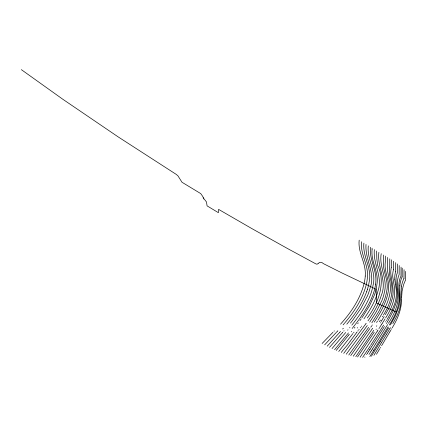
<?xml version="1.0" encoding="UTF-8"?>
<svg xmlns="http://www.w3.org/2000/svg" width="427" height="427" viewBox="0 0 427 427"><rect width="100%" height="100%" fill="white"/><g stroke="black" fill="none" stroke-linecap="round" stroke-linejoin="round"><path stroke-width="0.64" d="M370.593 247.265C368.88 260.107 377.906 271.412 375.525 284.238M372.088 249.299L372.082 248.183M368.304 245.851C366.708 259.563 376.769 271.802 372.99 285.567A36.855 21.281 -60 0 1 372.862 286.266A36.386 21.008 -60 0 1 372.723 286.96L372.52 287.894A36.039 20.811 -60 0 1 372.355 288.599L371.992 290.013A35.879 20.715 -60 0 1 371.794 290.723A36.242 20.923 -60 0 1 371.218 292.618A35.671 20.597 -60 0 1 369.926 296.167C365.918 305.881 359.993 314.667 353.572 322.935M366.014 244.431C364.781 259.37 375.84 273.099 370.065 288.108A36.487 21.067 -60 0 1 369.814 289.052A34.603 19.978 -60 0 1 367.423 295.948L360.9 308.401L352.334 320.725M376.635 250.996L376.833 258.975L377.623 265.05A34.091 19.685 -60 0 0 377.746 265.557C386.125 283.25 378.237 303.298 367.359 317.971M378.882 252.33C376.934 267.04 387.502 280.854 381.29 295.415A33.909 19.578 -60 0 1 381.092 296.076C378.269 305.043 373.417 313.226 367.989 320.848M381.215 253.681C378.813 267.003 387.994 279.167 384.359 292.388A30.381 17.539 -60 0 1 381.968 300.368A32.9 18.996 -60 0 1 381.69 301.008L376.299 311.774L369.723 322.118M383.547 255.026L383.51 260.609C382.25 271.236 389.36 280.977 386.595 291.63A33.455 19.316 -60 0 1 386.371 292.874A33.194 19.162 -60 0 1 386.238 293.52L386.141 293.941A32.9 18.996 -60 0 1 385.997 294.577L385.73 295.639A32.372 18.692 -60 0 1 384.978 298.201A31.15 17.982 -60 0 1 383.82 301.398L378.92 311.374L372.349 322.049M385.341 256.051L385.298 262.018C384.145 269.843 387.892 277.016 388.607 284.622A32.815 18.943 -60 0 1 388.634 285.172A30.797 17.779 -60 0 1 388.186 291.796A31.95 18.446 -60 0 1 388.079 292.41L387.919 293.237A32.74 18.9 -60 0 1 387.791 293.861C385.512 304.173 379.939 313.349 374.26 322.107M387.599 257.417L387.444 270.483L388.97 278.399M389.782 258.821L389.734 266.106C387.844 274.438 392.477 282.258 391.981 290.536A30.28 17.48 -60 0 1 391.954 291.091L391.927 291.465A30.381 17.539 -60 0 1 391.853 292.41A30.306 17.496 -60 0 1 391.789 292.981C390.881 300.928 387.502 308.337 383.414 315.126M391.271 267.59L391.324 259.808M393.454 269.699L393.513 261.212M395.669 271.748L395.728 262.605M397.345 263.934L397.281 273.018C394.078 280.694 398.065 288.743 397.254 296.626A27.483 15.868 -60 0 1 397.179 297.486A25.342 14.63 -60 0 1 396.646 300.832A26.277 15.169 -60 0 1 396.48 301.553L396.437 301.734A26.981 15.575 -60 0 1 396.304 302.279A28.065 16.205 -60 0 1 396.16 302.828L393.032 311.32L387.94 320.907M399.208 265.546L399.144 274.529C397.089 279.039 397.222 284.142 397.847 288.951M401.065 267.142L401.006 276.034C397.126 283.603 399.869 292.111 399.16 300.133C398.29 309.164 394.057 317.464 389.285 325.032M402.165 276.974L402.223 268.129M403.99 278.484L404.054 269.709M405.65 271.391L405.591 280.011A21.852 12.613 -60 0 0 403.622 284.724L403.563 284.878A23.223 13.408 -60 0 0 403.408 285.353L402.047 291.294L401.556 298.478M363.905 243.123C362.358 256.68 372.477 268.658 369.093 282.274A37.032 21.382 -60 0 1 368.976 282.973A37.304 21.537 -60 0 1 368.512 285.327A37.138 21.441 -60 0 1 368.106 286.987L367.85 287.937A36.882 21.291 -60 0 1 367.572 288.898A36.268 20.939 -60 0 1 367.353 289.613M359.192 240.171C357.698 252.352 366.04 262.872 365.288 274.935A37.96 21.916 -60 0 1 365.266 275.602L365.24 276.05M361.546 241.73C360.02 254.311 368.955 265.236 367.364 277.785A36.343 20.982 -60 0 1 367.305 278.463A34.598 19.973 -60 0 1 365.928 285.967A36.893 21.297 -60 0 1 365.726 286.688C361.792 300.069 354.042 311.977 345.096 322.54M401.529 299.199C401.642 309.538 397.484 319.279 392.151 327.931M399.843 285.332L399.837 293.52M401.465 286.133L400.932 295.639M388.453 309.009L385.314 314.672M394.025 321.488L397.094 315.494L399.112 310.44A23.133 13.354 -60 0 0 400.126 306.725L400.777 302.017L400.937 296.221M393.843 321.809L392.856 323.559M373.935 355.312L380.516 344.167M371.405 356.209L379.811 342.363M382.005 345.085L389.686 332.083M391.628 328.817L391.367 329.26M381.594 345.779L381.754 345.502M382.747 316.263L382.411 316.834M390.203 328.091L390.481 327.632M389.84 328.71L390.022 328.4M389.776 331.934L390.129 331.336M390.31 331.037L390.924 330.002M389.75 328.859L386.547 334.176M387.182 319.327L391.724 311.064L394.612 303.976A27.787 16.039 -60 0 0 395.498 300.8L395.583 300.427A28.422 16.413 -60 0 0 395.781 299.503L395.85 299.14A28.983 16.733 -60 0 0 396.01 298.227L396.069 297.865A29.319 16.925 -60 0 0 396.149 297.32L396.192 296.962A29.426 16.989 -60 0 0 396.256 296.423L396.293 296.071A28.62 16.525 -60 0 0 396.341 295.543L396.363 290.504L395.541 284.852M387.732 321.248L386.905 322.615M390.422 324.936L395.525 315.532L398.588 307.541A26.015 15.02 -60 0 0 398.77 306.869L398.861 306.538A24.979 14.422 -60 0 0 399.394 304.045L399.896 299.402L399.853 293.819M376.465 354.293L379.859 348.678M380.633 347.391L380.324 347.909M381.028 338.355L380.446 339.326M381.226 338.035L388.175 326.788M380.254 339.646L373.769 350.284M380.692 343.874L381.583 342.406M381.669 342.257L386.456 334.33M380.932 340.522L388.682 327.781M380.558 341.136L380.745 340.831M386.761 320.026L386.44 320.554M380.462 341.29L380.281 341.6M386.099 317.197C390.022 310.947 393.182 304.093 394.329 296.754A29.49 17.027 -60 0 0 394.409 296.194L394.484 295.639A29.436 16.995 -60 0 0 394.601 294.545L394.548 288.044L392.755 276.899A22.434 12.954 -60 0 1 393.4 269.715M379.907 342.214L380.094 341.904M384.188 316.524L381.818 320.399M385.88 317.555L385.656 317.912M373.956 349.975L369.835 356.63M380.473 320.026L380.238 320.399M381.135 321.499L381.701 320.581M385.794 321.6L385.581 321.947M386.275 323.634L386.488 323.292M375.541 344.018L372.606 348.747M375.643 343.852L387.673 324.531M384.994 318.985L382.213 323.447M380.009 320.768L379.427 321.702M380.222 322.961L380.452 322.598M370.508 345.55L383.184 325.764M388.816 322.721C392.92 316.268 396.347 309.239 397.761 301.675A27.926 16.125 -60 0 0 397.852 301.158L398.311 295.671L397.863 289.1M372.205 349.393L372.504 348.907M381.653 324.333L382.101 323.623M371.602 350.353L372.104 349.553M371.501 350.514L370.898 351.469M381.541 324.509L380.761 325.753M369.867 346.569L370.081 346.233M388.607 323.052L388.405 323.378M369.654 346.911L366.542 351.629M373.011 344.52L371.533 346.857M373.118 344.349L383.937 327.354M370.796 351.629L369.494 353.684M380.537 326.105L379.635 327.52M383.403 325.417L383.622 325.07M371.426 347.023L369.841 349.51M384.263 326.847L384.476 326.511M378.018 320.207C383.099 312.19 387.812 303.693 389.728 294.304A31.449 18.158 -60 0 0 389.846 293.701A30.568 17.646 -60 0 0 389.952 293.098A29.298 16.915 -60 0 0 390.438 287.334L390.07 283.149L389.056 278.703M360.11 357.239L375.418 334.031M378.957 328.582L379.299 328.053M370.054 349.179L368.682 351.325M368.997 354.463L369.195 354.154M368.576 351.485L367.519 353.124M377.415 321.152L376.555 322.465M378.05 329.991L377.596 330.695M357.58 356.977L373.283 333.583M377.254 331.224L377.484 330.872M367.097 353.769L367.417 353.284M377.142 331.4L375.653 333.679M366.574 354.581L366.782 354.261M376.822 325.753L376.459 326.297M355.798 356.705L373.774 330.29M376.038 329.479L376.272 329.121M362.64 357.351L366.323 351.944M364.775 357.308L364.989 356.993M353.268 356.203L372.168 328.95M374.244 332.163L373.524 333.231M365.512 316.572C370.636 309.047 375.296 301.014 377.66 292.153A36.098 20.843 -60 0 0 377.9 291.23C383.195 276.958 372.734 263.875 374.372 249.587M372.088 322.433L371.826 322.812M365.229 316.994L364.797 317.619M372.344 324.947L372.088 325.326M362.448 317.09L369.617 305.588L374.442 294.956A35.484 20.485 -60 0 0 374.997 293.317A33.263 19.204 -60 0 0 376.763 285.695L376.827 285.247A36.775 21.233 -60 0 0 376.908 284.569C379.213 272.389 370.673 261.676 372.088 249.507M350.738 355.568L369.873 328.502M371.698 325.886L370.785 327.194M372.296 328.769L372.547 328.4M362.155 317.512L361.866 317.928M364.509 318.035L363.932 318.862M361.135 318.969L360.836 319.385M350.193 341.194L356.625 332.601M348.79 355.008L363.687 334.288M359.497 318.782C365.08 310.941 370.204 302.642 373.369 293.504A32.991 19.044 -60 0 0 375.53 284.233M350.06 341.381L347.583 344.738A30.84 17.806 -60 0 1 346.713 345.811L343.169 349.985A29.127 16.818 -60 0 0 341.269 352.451M368.65 327.36L363.82 334.101M360.543 319.802L359.95 320.624M359.198 319.199L358.749 319.818M367.273 325.566L346.26 354.202M365.907 323.757L366.185 323.367M358.45 320.229L356.791 322.481M365.768 323.949L356.716 336.145M361.295 326.441L361.578 326.057M358.306 322.876L357.703 323.693M360.287 327.797L360.575 327.413M343.73 353.342L356.572 336.332M356.486 322.887L355.563 324.104M338.744 351.48L352.04 334.688M357.559 327.6L357.255 328M359.128 329.34L358.835 329.724M336.214 350.434L348.037 335.873M358.253 330.493L357.81 331.069M355.259 324.504L354.949 324.904M334.565 349.718L347.829 333.695M354.64 325.305L352.921 327.488M354.954 327.301L354.335 328.096M356.775 332.409L357.068 332.025M352.019 321.131L351.389 321.937M353.262 323.335L352.472 324.333M354.047 332.153L353.588 332.74M351.069 322.337L350.434 323.138M352.969 333.519L352.35 334.298M352.158 324.733L351.837 325.128M352.606 327.883L352.136 328.47M351.368 331.822L351.683 331.432M332.035 348.571L345.715 332.5M349.921 327.488L349.601 327.877M348.992 334.72L349.307 334.336M348.197 335.681L348.832 334.912M346.799 324.178C354.837 314.566 362.005 304.024 366.457 292.244A36.882 21.291 -60 0 0 366.809 291.257M348.149 333.311L348.469 332.927M347.663 330.199L347.989 329.815M344.765 322.929L344.434 323.319M329.505 347.354L342.112 333.001M344.103 323.709L343.105 324.872M343.762 331.101L344.093 330.722M343.34 328.24L342.673 329.003M342.278 332.809L342.774 332.243M341.221 323.399C351.336 312.094 359.998 299.049 363.905 284.243A33.963 19.61 -60 0 0 365.25 276.05M340.885 323.783L340.543 324.162M327.178 346.185L338.985 333.145M340.5 331.459L339.828 332.211M339.321 332.772L339.657 332.398M337.522 331.101L337.864 330.728M324.648 344.851L336.327 332.393M337.351 331.283L336.668 332.025M333.994 331.235L334.341 330.866M322.123 343.463L332.948 332.323M318.238 263.406L317.186 264.169L316.151 264.035L287.243 248.381L251.562 228.424L218.571 209.363L218.394 212.683L207.079 205.867L206.497 202.024L204.933 199.959A3.763 2.172 60 0 1 203.935 198.929M318.339 263.304L319.999 262.263L321.835 262.493L323.49 263.678L341.44 272.714L376.102 289.234L376.673 303.133L396.01 311.817M21.35 69.649L62.854 99.283L118.065 136.827L176.1 174.296L177.878 175.753L181.998 182.249L200.759 193.618L202.403 195.956A8.524 4.921 60 0 0 202.82 196.703L203.129 197.215M203.973 198.881L203.898 198.731A5.268 3.042 60 0 1 203.754 198.422L203.647 198.187M395.514 284.708L394.74 279.189M367.359 289.591A37.138 21.441 -60 0 1 366.804 291.267M394.804 279.141A18.649 10.766 -60 0 1 395.567 271.764M388.458 309.009A28.353 16.37 -60 0 0 390.614 303.907A29.783 17.197 -60 0 0 390.956 302.908A30.675 17.71 -60 0 0 391.452 301.313L391.506 301.115A30.776 17.769 -60 0 0 391.676 300.517C394.943 291.561 391.74 282.45 390.769 273.493A27.654 15.964 -60 0 1 391.26 267.596M401.513 286.117A19.247 11.113 -60 0 1 403.942 278.468M399.923 285.295A18.147 10.478 -60 0 1 402.063 276.952M203.124 197.215A6.293 3.635 60 0 1 203.658 198.187"/></g></svg>
